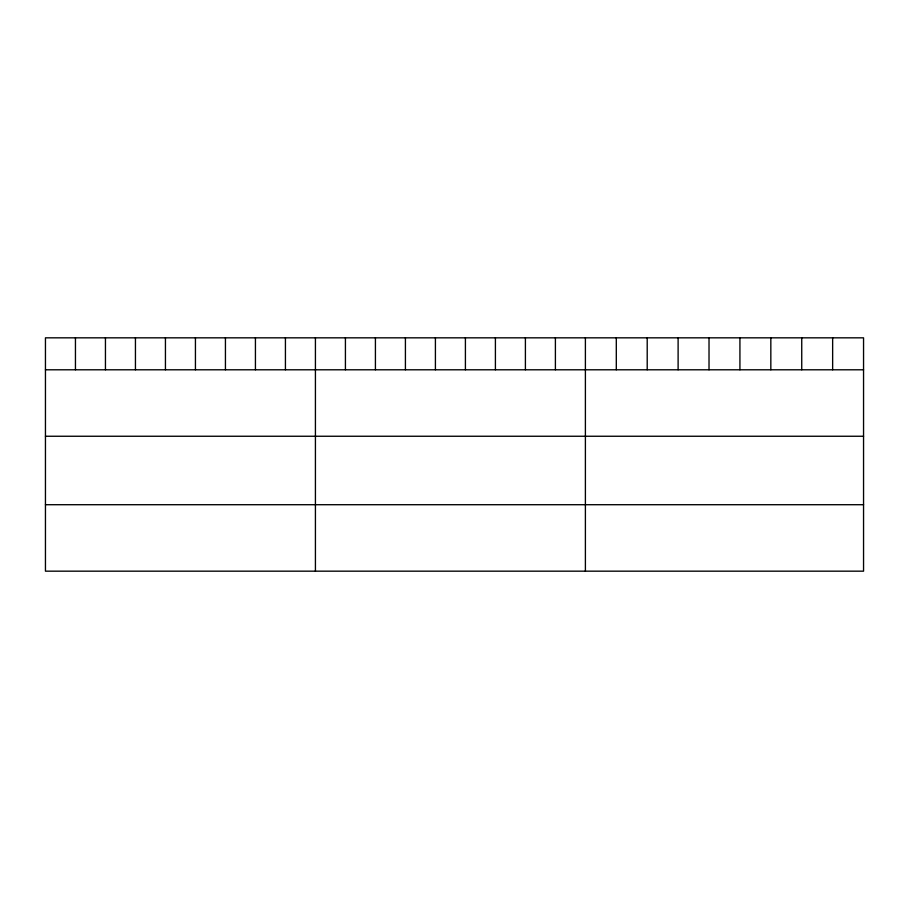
<?xml version="1.0" encoding="UTF-8"?>
<svg xmlns="http://www.w3.org/2000/svg" width="909" height="909" viewBox="0 0 909 909"><rect width="100%" height="100%" fill="white"/><g stroke="black" fill="none" stroke-linecap="round" stroke-linejoin="round"><path stroke-width="1.36" d="M863.55 369.793L863.55 571.17L45.45 571.17L45.45 337.83L863.55 337.83L863.55 369.793L45.45 369.793M45.45 436.252L863.55 436.252M45.45 504.711L863.55 504.711M832.644 337.83L832.644 369.793M801.738 337.83L801.738 369.793M770.832 337.83L770.832 369.793M739.926 337.83L739.926 369.793M709.02 337.83L709.02 369.793M678.114 337.83L678.114 369.793M647.208 337.83L647.208 369.793M616.302 337.83L616.302 369.793M585.396 337.83L585.396 571.17M555.399 337.83L555.399 369.793M525.402 337.83L525.402 369.793M495.405 337.83L495.405 369.793M465.408 337.83L465.408 369.793M435.411 337.83L435.411 369.793M405.414 337.83L405.414 369.793M375.417 337.83L375.417 369.793M345.42 337.83L345.42 369.793M315.423 337.83L315.423 571.17M285.426 337.83L285.426 369.793M255.429 337.83L255.429 369.793M225.432 337.83L225.432 369.793M195.435 337.83L195.435 369.793M165.438 337.83L165.438 369.793M135.441 337.83L135.441 369.793M105.444 337.83L105.444 369.793M75.447 337.83L75.447 369.793"/></g></svg>
